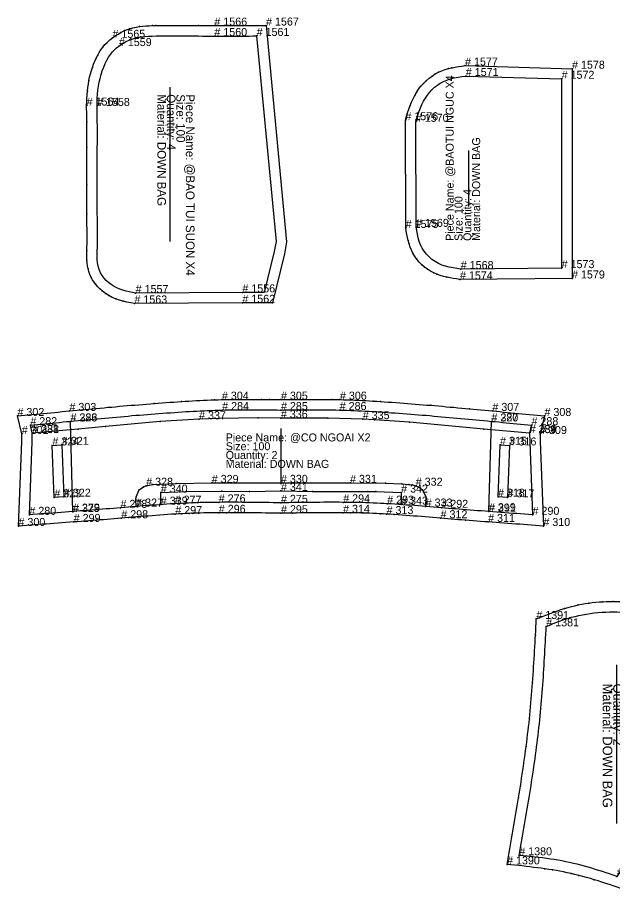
# Model space of a CAD drawing. Header units: metres. Extents: x 0 to 14781, y -73 to 3955.
# Drawn here: x 8709 to 9454, y 1551 to 2639 of the extents above; entities that cross this region are included whole.
import ezdxf

# ---------------------------------------------------------------- set-up
doc = ezdxf.new("R2010")
doc.units = ezdxf.units.M

# ---------------------------------------------------------------- blocks, each defined once
blk = doc.blocks.new('9')
at = {"layer": '1'}
blk.add_lwpolyline([(9037.9, 2020.1), (9033, 2020.2), (9028.2, 2020.3), (9023.3, 2020.4), (9018.5, 2020.4), (9013.6, 2020.5), (9008.8, 2020.6), (9003.9, 2020.6), (8999.1, 2020.7), (8994.2, 2020.7), (8989.4, 2020.7), (8984.5, 2020.8), (8979.7, 2020.8), (8974.8, 2020.8), (8970, 2020.8), (8965.1, 2020.8), (8960.3, 2020.7), (8955.7, 2020.7), (8951.1, 2020.6), (8946.4, 2020.6), (8941.8, 2020.5), (8937.2, 2020.4), (8932.6, 2020.2), (8928, 2020.1), (8923.4, 2019.9), (8918.7, 2019.7), (8914.1, 2019.5), (8910.1, 2019.3), (8906, 2019.1), (8901.2, 2018.8), (8896.4, 2018.5), (8891.6, 2018.1), (8886.8, 2017.8), (8881.9, 2017.5), (8877.1, 2017.1), (8872.3, 2016.7), (8867.5, 2016.3), (8862.7, 2015.9), (8857.9, 2015.5), (8853, 2015.1), (8848.2, 2014.7), (8843.4, 2014.3), (8838.6, 2013.9), (8834.2, 2013.6), (8829.7, 2013.2), (8825.3, 2012.9), (8820.8, 2012.5), (8816.4, 2012.1), (8811.9, 2011.8), (8807.5, 2011.4), (8802.8, 2011.1), (8798.1, 2010.7), (8793.4, 2010.4), (8788.7, 2010), (8783.9, 2009.6), (8779.2, 2009.3), (8774.3, 2008.9), (8769.4, 2008.5), (8764.5, 2008.2), (8759.6, 2007.8), (8754.6, 2007.4), (8749.7, 2007.1), (8744.8, 2006.7), (8739.9, 2006.3), (8735, 2006), (8730, 2005.6), (8725.1, 2005.3), (8720.2, 2004.9), (8715.3, 2004.5), (8710.3, 2004.2), (8714.3, 2109.9), (8714.4, 2119.1), (8709, 2141.6), (8713.6, 2142.1), (8718.2, 2142.5), (8722.9, 2143), (8727.5, 2143.4), (8732.2, 2143.9), (8736.8, 2144.3), (8741.4, 2144.8), (8746.1, 2145.2), (8750.7, 2145.7), (8755.4, 2146.1), (8760, 2146.5), (8764.7, 2147), (8769.3, 2147.4), (8773.9, 2147.9), (8778.7, 2148.3), (8783.5, 2148.8), (8788.3, 2149.2), (8793, 2149.7), (8797.8, 2150.1), (8802.6, 2150.6), (8807.4, 2151), (8812.2, 2151.5), (8817.1, 2151.9), (8821.9, 2152.4), (8826.7, 2152.8), (8831.5, 2153.2), (8836.4, 2153.7), (8841.2, 2154.1), (8846, 2154.5), (8850.9, 2154.9), (8855.7, 2155.3), (8860.5, 2155.7), (8865.3, 2156.1), (8870.2, 2156.5), (8875, 2156.9), (8879.8, 2157.3), (8884.7, 2157.6), (8889.5, 2158), (8894.3, 2158.4), (8899.2, 2158.7), (8904, 2159), (8908.8, 2159.4), (8913.7, 2159.7), (8918.3, 2160), (8922.9, 2160.2), (8927.4, 2160.5), (8932, 2160.8), (8936.6, 2161), (8941.2, 2161.2), (8945.8, 2161.4), (8950.4, 2161.6), (8955, 2161.8), (8959.6, 2161.9), (8964.2, 2162), (8969.2, 2162.1), (8974.1, 2162.2), (8979.1, 2162.3), (8984, 2162.3), (8989, 2162.3), (8993.9, 2162.3), (8998.9, 2162.3), (9003.8, 2162.3), (9008.8, 2162.2), (9013.7, 2162.2), (9018.7, 2162.2), (9023.7, 2162.1), (9028.4, 2162.1), (9033.1, 2162.1), (9037.9, 2162), (9042.6, 2162.1), (9047.3, 2162.1), (9052.1, 2162.1), (9057, 2162.2), (9062, 2162.2), (9066.9, 2162.2), (9071.9, 2162.3), (9076.8, 2162.3), (9081.8, 2162.3), (9086.8, 2162.3), (9091.7, 2162.3), (9096.7, 2162.3), (9101.6, 2162.2), (9106.6, 2162.1), (9111.5, 2162), (9116.1, 2161.9), (9120.7, 2161.8), (9125.3, 2161.6), (9129.9, 2161.4), (9134.5, 2161.2), (9139.1, 2161), (9143.7, 2160.8), (9148.3, 2160.5), (9152.9, 2160.2), (9157.5, 2160), (9162.1, 2159.7), (9166.9, 2159.4), (9171.7, 2159), (9176.6, 2158.7), (9181.4, 2158.4), (9186.2, 2158), (9191.1, 2157.6), (9195.9, 2157.3), (9200.7, 2156.9), (9205.6, 2156.5), (9210.4, 2156.1), (9215.2, 2155.7), (9220, 2155.3), (9224.9, 2154.9), (9229.7, 2154.5), (9234.5, 2154.1), (9239.4, 2153.7), (9244.2, 2153.2), (9249, 2152.8), (9253.8, 2152.4), (9258.7, 2151.9), (9263.5, 2151.5), (9268.3, 2151), (9273.1, 2150.6), (9277.9, 2150.1), (9282.7, 2149.7), (9287.5, 2149.2), (9292.2, 2148.8), (9297, 2148.3), (9301.8, 2147.9), (9306.4, 2147.4), (9311.1, 2147), (9315.7, 2146.5), (9320.4, 2146.1), (9325, 2145.7), (9329.6, 2145.2), (9334.3, 2144.8), (9338.9, 2144.3), (9343.6, 2143.9), (9348.2, 2143.4), (9352.9, 2143), (9357.5, 2142.5), (9362.1, 2142.1), (9366.8, 2141.6), (9361.3, 2119.1), (9361.4, 2109.9), (9365.4, 2004.2), (9360.5, 2004.5), (9355.5, 2004.9), (9350.6, 2005.3), (9345.7, 2005.6), (9340.8, 2006), (9335.9, 2006.3), (9330.9, 2006.7), (9326, 2007.1), (9321.1, 2007.4), (9316.2, 2007.8), (9311.2, 2008.2), (9306.3, 2008.5), (9301.4, 2008.9), (9296.5, 2009.3), (9291.8, 2009.6), (9287.1, 2010), (9282.4, 2010.4), (9277.7, 2010.7), (9273, 2011.1), (9268.3, 2011.4), (9263.8, 2011.8), (9259.4, 2012.1), (9254.9, 2012.5), (9250.5, 2012.9), (9246, 2013.2), (9241.6, 2013.6), (9237.1, 2013.9), (9232.3, 2014.3), (9227.5, 2014.7), (9222.7, 2015.1), (9217.9, 2015.5), (9213.1, 2015.9), (9208.2, 2016.3), (9203.4, 2016.7), (9198.6, 2017.1), (9193.8, 2017.5), (9189, 2017.8), (9184.2, 2018.1), (9179.3, 2018.5), (9174.5, 2018.8), (9169.7, 2019.1), (9165.6, 2019.3), (9161.6, 2019.5), (9157, 2019.7), (9152.4, 2019.9), (9147.8, 2020.1), (9143.1, 2020.2), (9138.5, 2020.4), (9133.9, 2020.5), (9129.3, 2020.6), (9124.7, 2020.6), (9120.1, 2020.7), (9115.4, 2020.7), (9110.6, 2020.8), (9105.7, 2020.8), (9100.9, 2020.8), (9096, 2020.8), (9091.2, 2020.8), (9086.4, 2020.7), (9081.5, 2020.7), (9076.7, 2020.7), (9071.8, 2020.6), (9067, 2020.6), (9062.1, 2020.5), (9057.3, 2020.4), (9052.4, 2020.4), (9047.6, 2020.3), (9042.7, 2020.2)], close=True, dxfattribs=at)
at = {"layer": '14'}
blk.add_lwpolyline([(9037.9, 2033.1), (9033, 2033.2), (9028.2, 2033.3), (9023.3, 2033.4), (9018.4, 2033.4), (9013.6, 2033.5), (9008.7, 2033.6), (9003.9, 2033.6), (8999, 2033.7), (8994.2, 2033.7), (8989.3, 2033.7), (8984.4, 2033.8), (8979.6, 2033.8), (8974.7, 2033.8), (8969.9, 2033.8), (8965, 2033.8), (8960.2, 2033.7), (8955.5, 2033.7), (8950.8, 2033.6), (8946.2, 2033.6), (8941.5, 2033.5), (8936.9, 2033.4), (8932.2, 2033.2), (8927.6, 2033.1), (8922.9, 2032.9), (8918.3, 2032.7), (8913.6, 2032.5), (8909.4, 2032.3), (8905.2, 2032.1), (8900.4, 2031.8), (8895.5, 2031.4), (8890.7, 2031.1), (8885.9, 2030.8), (8881, 2030.4), (8876.2, 2030.1), (8871.4, 2029.7), (8866.5, 2029.3), (8861.7, 2028.9), (8856.9, 2028.5), (8852.1, 2028.1), (8847.2, 2027.7), (8842.4, 2027.3), (8837.6, 2026.9), (8833.1, 2026.5), (8828.7, 2026.2), (8824.2, 2025.8), (8819.8, 2025.5), (8815.3, 2025.1), (8810.9, 2024.8), (8806.4, 2024.4), (8801.7, 2024), (8797, 2023.7), (8792.4, 2023.3), (8787.7, 2023), (8783, 2022.6), (8778.3, 2022.2), (8773.3, 2021.9), (8768.4, 2021.5), (8763.4, 2021.1), (8758.5, 2020.8), (8753.5, 2020.4), (8748.6, 2020), (8743.7, 2019.7), (8738.7, 2019.3), (8733.8, 2018.9), (8728.8, 2018.6), (8723.9, 2018.2), (8727.3, 2109.5), (8727.4, 2120.5), (8725.1, 2130.1), (8729.7, 2130.6), (8734.2, 2131), (8738.8, 2131.4), (8743.3, 2131.9), (8747.9, 2132.3), (8752.4, 2132.8), (8757, 2133.2), (8761.5, 2133.6), (8766.1, 2134.1), (8770.6, 2134.5), (8775.2, 2134.9), (8779.9, 2135.4), (8784.7, 2135.8), (8789.5, 2136.3), (8794.2, 2136.7), (8799, 2137.2), (8803.7, 2137.6), (8808.5, 2138.1), (8813.4, 2138.5), (8818.2, 2139), (8823, 2139.4), (8827.8, 2139.8), (8832.6, 2140.3), (8837.4, 2140.7), (8842.2, 2141.1), (8847, 2141.5), (8851.9, 2142), (8856.7, 2142.4), (8861.5, 2142.8), (8866.3, 2143.2), (8871.1, 2143.6), (8875.9, 2143.9), (8880.8, 2144.3), (8885.6, 2144.7), (8890.4, 2145), (8895.2, 2145.4), (8900, 2145.7), (8904.9, 2146.1), (8909.7, 2146.4), (8914.5, 2146.7), (8919, 2147), (8923.6, 2147.3), (8928.1, 2147.5), (8932.7, 2147.8), (8937.2, 2148), (8941.8, 2148.2), (8946.3, 2148.4), (8950.9, 2148.6), (8955.4, 2148.8), (8960, 2148.9), (8964.5, 2149), (8969.4, 2149.1), (8974.4, 2149.2), (8979.3, 2149.3), (8984.2, 2149.3), (8989.1, 2149.3), (8994.1, 2149.3), (8999, 2149.3), (9003.9, 2149.3), (9008.8, 2149.2), (9013.8, 2149.2), (9018.7, 2149.2), (9023.6, 2149.1), (9028.4, 2149.1), (9033.1, 2149.1), (9037.9, 2149), (9042.6, 2149.1), (9047.4, 2149.1), (9052.1, 2149.1), (9057, 2149.2), (9062, 2149.2), (9066.9, 2149.2), (9071.8, 2149.3), (9076.7, 2149.3), (9081.7, 2149.3), (9086.6, 2149.3), (9091.5, 2149.3), (9096.4, 2149.3), (9101.4, 2149.2), (9106.3, 2149.1), (9111.2, 2149), (9115.8, 2148.9), (9120.3, 2148.8), (9124.9, 2148.6), (9129.4, 2148.4), (9134, 2148.2), (9138.5, 2148), (9143, 2147.8), (9147.6, 2147.5), (9152.1, 2147.3), (9156.7, 2147), (9161.2, 2146.7), (9166, 2146.4), (9170.9, 2146.1), (9175.7, 2145.7), (9180.5, 2145.4), (9185.3, 2145), (9190.2, 2144.7), (9195, 2144.3), (9199.8, 2143.9), (9204.6, 2143.6), (9209.4, 2143.2), (9214.2, 2142.8), (9219.1, 2142.4), (9223.9, 2142), (9228.7, 2141.5), (9233.5, 2141.1), (9238.3, 2140.7), (9243.1, 2140.3), (9247.9, 2139.8), (9252.7, 2139.4), (9257.6, 2139), (9262.4, 2138.5), (9267.2, 2138.1), (9272, 2137.6), (9276.8, 2137.2), (9281.5, 2136.7), (9286.3, 2136.3), (9291, 2135.8), (9295.8, 2135.4), (9300.6, 2134.9), (9305.1, 2134.5), (9309.7, 2134.1), (9314.2, 2133.6), (9318.8, 2133.2), (9323.3, 2132.8), (9327.9, 2132.3), (9332.4, 2131.9), (9337, 2131.4), (9341.5, 2131), (9346.1, 2130.6), (9350.6, 2130.1), (9348.3, 2120.5), (9348.4, 2109.5), (9351.9, 2018.2), (9346.9, 2018.6), (9342, 2018.9), (9337, 2019.3), (9332.1, 2019.7), (9327.1, 2020), (9322.2, 2020.4), (9317.2, 2020.8), (9312.3, 2021.1), (9307.4, 2021.5), (9302.4, 2021.9), (9297.5, 2022.2), (9292.8, 2022.6), (9288.1, 2023), (9283.4, 2023.3), (9278.7, 2023.7), (9274, 2024), (9269.3, 2024.4), (9264.8, 2024.8), (9260.4, 2025.1), (9255.9, 2025.5), (9251.5, 2025.8), (9247, 2026.2), (9242.6, 2026.5), (9238.1, 2026.9), (9233.3, 2027.3), (9228.5, 2027.7), (9223.7, 2028.1), (9218.8, 2028.5), (9214, 2028.9), (9209.2, 2029.3), (9204.4, 2029.7), (9199.5, 2030.1), (9194.7, 2030.4), (9189.9, 2030.8), (9185, 2031.1), (9180.2, 2031.4), (9175.4, 2031.8), (9170.5, 2032.1), (9166.3, 2032.3), (9162.1, 2032.5), (9157.5, 2032.7), (9152.8, 2032.9), (9148.2, 2033.1), (9143.5, 2033.2), (9138.9, 2033.4), (9134.2, 2033.5), (9129.5, 2033.6), (9124.9, 2033.6), (9120.2, 2033.7), (9115.6, 2033.7), (9110.7, 2033.8), (9105.9, 2033.8), (9101, 2033.8), (9096.1, 2033.8), (9091.3, 2033.8), (9086.4, 2033.7), (9081.6, 2033.7), (9076.7, 2033.7), (9071.9, 2033.6), (9067, 2033.6), (9062.1, 2033.5), (9057.3, 2033.4), (9052.4, 2033.4), (9047.6, 2033.3), (9042.7, 2033.2)], close=True, dxfattribs=at)
at = {"layer": '2'}
for p in [(8964.2, 2162), (9037.9, 2162), (9111.5, 2162), (8773.9, 2147.9), (8964.5, 2149), (9037.9, 2149), (9111.2, 2149), (9301.8, 2147.9), (8709, 2141.6), (8775.2, 2134.9), (8775.2, 2134.7), (8935.7, 2137.6), (9037.8, 2139), (9140, 2137.6), (9300.6, 2134.9), (9300.6, 2134.7), (9366.8, 2141.6), (8725.1, 2130.1), (9350.6, 2130.1), (8714.4, 2119.1), (8727.4, 2120.5), (8727.4, 2120.2), (9348.3, 2120.5), (9348.3, 2120.2), (9361.3, 2119.1), (8752.5, 2104.8), (8764.5, 2105.6), (9311.3, 2105.6), (9323.2, 2104.8), (8951.5, 2058), (9037.9, 2058.1), (9124.1, 2058.1), (8869.7, 2054.5), (8887.9, 2045.9), (9037.9, 2048.1), (9187.9, 2045.9), (9206.1, 2054.5), (8755, 2040), (8767, 2040.8), (9308.8, 2040.8), (9320.7, 2040), (8837.6, 2026.9), (8857.2, 2028.5), (8887.9, 2030.9), (8905.2, 2032.1), (8960.2, 2033.7), (9037.9, 2033.1), (9115.6, 2033.7), (9170.5, 2032.1), (9187.9, 2030.9), (9218.5, 2028.5), (9238.1, 2026.9), (8723.9, 2018.2), (8778.3, 2022.2), (8778.3, 2021.7), (8838.6, 2013.9), (8906, 2019.1), (8960.3, 2020.7), (9037.9, 2020.1), (9115.4, 2020.7), (9169.7, 2019.1), (9237.1, 2013.9), (9297.5, 2022.7), (9297.5, 2022.2), (9351.9, 2018.2), (8710.3, 2004.2), (8779.2, 2009.3), (9296.5, 2009.3), (9365.4, 2004.2)]:
    blk.add_point(p, dxfattribs=at)
at = {"layer": '3'}
for p in [(8879.8, 2157.3), (8913.7, 2159.7), (8955, 2161.8), (8964.2, 2162), (9013.7, 2162.2), (9023.7, 2162.1), (9052.1, 2162.1), (9101.6, 2162.2), (9111.5, 2162), (9152.9, 2160.2), (9162.1, 2159.7), (9224.9, 2154.9), (8773.9, 2147.9), (8802.6, 2150.6), (9273.1, 2150.6), (9301.8, 2147.9), (8887, 2134.5), (8935.7, 2137.6), (8960.2, 2138.5), (9009.3, 2139.2), (9096.3, 2138.8), (9140, 2137.6), (9154.7, 2136.9), (9198.5, 2133.8), (8784.8, 2125.2), (8818.8, 2128.4), (9291, 2125.2), (8878.1, 2056.1), (8886.7, 2056.5), (8907, 2057.2), (8951.5, 2058), (9124.1, 2058.1), (9168.4, 2057.6), (9188.9, 2056.8), (9197.6, 2056.2), (8861, 2049.2), (8866.5, 2053.2), (8869.7, 2054.5), (8919.6, 2047.3), (8964, 2047.6), (8998.5, 2047.5), (9077.3, 2047.5), (9146.3, 2047.5), (9156.1, 2047.3), (9201.8, 2055.6), (9206.1, 2054.5), (9212.2, 2051.4), (9214.7, 2049.2), (8856.6, 2036.7), (8857, 2040.8), (9218.7, 2040.8), (8838.6, 2013.9), (8848.2, 2014.7), (8906, 2019.1), (8914.1, 2019.5), (8923.4, 2019.9), (8960.3, 2020.7), (8970, 2020.8), (9052.4, 2020.4), (9115.4, 2020.7), (9124.7, 2020.6), (9161.6, 2019.5), (9169.7, 2019.1), (9179.3, 2018.5), (9237.1, 2013.9), (8779.2, 2009.3), (8807.5, 2011.4), (9268.3, 2011.4), (9296.5, 2009.3)]:
    blk.add_point(p, dxfattribs=at)
at = {"layer": '4'}
for p in [(8837.6, 2026.9, 7), (8905.2, 2032.1, 7), (8960.2, 2033.7, 7), (9037.9, 2033.1, 7), (9115.6, 2033.7, 7), (9170.5, 2032.1, 7), (9238.1, 2026.9, 7), (8838.6, 2013.9, 7), (8906, 2019.1, 7), (8960.3, 2020.7, 7), (9037.9, 2020.1, 7), (9115.4, 2020.7, 7), (9169.7, 2019.1, 7), (9237.1, 2013.9, 7)]:
    blk.add_point(p, dxfattribs=at)
at = {"layer": '7'}
blk.add_line((9037.9, 2125.9), (9037.9, 2056.3), dxfattribs=at)
at = {"layer": '8'}
for p, q in [((8778.3, 2021.7), (8775.2, 2134.7)), ((9297.5, 2022.7), (9300.6, 2134.7))]:
    blk.add_line(p, q, dxfattribs=at)
for points in [[(9348.3, 2120.2), (9291, 2125.2), (9198.5, 2133.8), (9154.7, 2136.9), (9140, 2137.6), (9096.3, 2138.8), (9037.8, 2139), (9009.3, 2139.2), (8960.2, 2138.5), (8935.7, 2137.6), (8887, 2134.5), (8818.8, 2128.4), (8784.8, 2125.2), (8727.4, 2120.2)], [(8857.2, 2028.5), (8856.6, 2036.7), (8857, 2040.8), (8861, 2049.2), (8866.5, 2053.2), (8869.7, 2054.5), (8878.1, 2056.1), (8886.7, 2056.5), (8907, 2057.2), (8951.5, 2058), (9037.9, 2058.1), (9124.1, 2058.1), (9168.4, 2057.6), (9188.9, 2056.8), (9197.6, 2056.2), (9201.8, 2055.6), (9206.1, 2054.5), (9212.2, 2051.4), (9214.7, 2049.2), (9218.7, 2040.8), (9218.5, 2028.5)], [(8887.9, 2030.9), (8887.9, 2045.9), (8919.6, 2047.3), (8964, 2047.6), (8998.5, 2047.5), (9037.9, 2048.1), (9077.3, 2047.5), (9146.3, 2047.5), (9156.1, 2047.3), (9187.9, 2045.9), (9187.9, 2030.9)]]:
    blk.add_lwpolyline(points, dxfattribs=at)
for points in [[(8764.5, 2105.6), (8767, 2040.8), (8755, 2040), (8752.5, 2104.8)], [(9311.3, 2105.6), (9323.2, 2104.8), (9320.7, 2040), (9308.8, 2040.8)]]:
    blk.add_lwpolyline(points, close=True, dxfattribs=at)
at = {"layer": '1'}
for s, p in [('Piece Name: @CO NGOAI X2', (8968.9, 2109.8)), ('Size: 100', (8968.9, 2098.8)), ('Quantity: 2', (8968.9, 2087.8)), ('Material: DOWN BAG', (8968.9, 2076.8))]:
    blk.add_text(s, height=10, dxfattribs=at).set_placement(p)
at = {"layer": '2'}
for s, p in [('# 304', (8964.2, 2162)), ('# 305', (9037.9, 2162)), ('# 306', (9111.5, 2162)), ('# 303', (8773.9, 2147.9)), ('# 284', (8964.5, 2149)), ('# 285', (9037.9, 2149)), ('# 286', (9111.2, 2149)), ('# 307', (9301.8, 2147.9)), ('# 302', (8709, 2141.6)), ('# 283', (8775.2, 2134.9)), ('# 326', (8775.2, 2134.7)), ('# 337', (8935.7, 2137.6)), ('# 336', (9037.8, 2139)), ('# 335', (9140, 2137.6)), ('# 287', (9300.6, 2134.9)), ('# 320', (9300.6, 2134.7)), ('# 308', (9366.8, 2141.6)), ('# 282', (8725.1, 2130.1)), ('# 288', (9350.6, 2130.1)), ('# 301', (8714.4, 2119.1)), ('# 281', (8727.4, 2120.5)), ('# 338', (8727.4, 2120.2)), ('# 289', (9348.3, 2120.5)), ('# 334', (9348.3, 2120.2)), ('# 309', (9361.3, 2119.1)), ('# 324', (8752.5, 2104.8)), ('# 321', (8764.5, 2105.6)), ('# 315', (9311.3, 2105.6)), ('# 316', (9323.2, 2104.8)), ('# 329', (8951.5, 2058)), ('# 330', (9037.9, 2058.1)), ('# 331', (9124.1, 2058.1)), ('# 328', (8869.7, 2054.5)), ('# 340', (8887.9, 2045.9)), ('# 341', (9037.9, 2048.1)), ('# 342', (9187.9, 2045.9)), ('# 332', (9206.1, 2054.5)), ('# 323', (8755, 2040)), ('# 322', (8767, 2040.8)), ('# 318', (9308.8, 2040.8)), ('# 317', (9320.7, 2040)), ('# 278', (8837.6, 2026.9)), ('# 327', (8857.2, 2028.5)), ('# 339', (8887.9, 2030.9)), ('# 277', (8905.2, 2032.1)), ('# 276', (8960.2, 2033.7)), ('# 275', (9037.9, 2033.1)), ('# 294', (9115.6, 2033.7)), ('# 293', (9170.5, 2032.1)), ('# 343', (9187.9, 2030.9)), ('# 333', (9218.5, 2028.5)), ('# 292', (9238.1, 2026.9)), ('# 280', (8723.9, 2018.2)), ('# 279', (8778.3, 2022.2)), ('# 325', (8778.3, 2021.7)), ('# 298', (8838.6, 2013.9)), ('# 297', (8906, 2019.1)), ('# 296', (8960.3, 2020.7)), ('# 295', (9037.9, 2020.1)), ('# 314', (9115.4, 2020.7)), ('# 313', (9169.7, 2019.1)), ('# 312', (9237.1, 2013.9)), ('# 319', (9297.5, 2022.7)), ('# 291', (9297.5, 2022.2)), ('# 290', (9351.9, 2018.2)), ('# 300', (8710.3, 2004.2)), ('# 299', (8779.2, 2009.3)), ('# 311', (9296.5, 2009.3)), ('# 310', (9365.4, 2004.2))]:
    blk.add_text(s, height=10, dxfattribs=at).set_placement(p)
blk = doc.blocks.new('59')
at = {"layer": '1'}
blk.add_lwpolyline([(9320.1, 1581.7), (9321, 1586.6), (9321.9, 1591.5), (9322.7, 1596.4), (9323.6, 1601.2), (9324.5, 1606.1), (9325.3, 1611), (9326.2, 1615.9), (9327, 1620.8), (9327.9, 1625.6), (9328.7, 1630.5), (9329.5, 1635.4), (9330.4, 1640.3), (9331.2, 1645.2), (9332, 1650.1), (9332.8, 1655), (9333.6, 1659.8), (9334.4, 1664.7), (9335.2, 1669.6), (9336, 1674.5), (9336.8, 1679.4), (9337.6, 1684.4), (9338.3, 1689.3), (9339.1, 1694.2), (9339.8, 1699.2), (9340.5, 1704.1), (9341.2, 1709.1), (9341.9, 1714), (9342.6, 1718.9), (9343.3, 1723.9), (9343.9, 1728.8), (9344.6, 1733.8), (9345.2, 1738.8), (9345.8, 1743.7), (9346.4, 1748.7), (9346.9, 1753.6), (9347.5, 1758.6), (9348, 1763.6), (9348.5, 1768.5), (9349, 1773.5), (9349.4, 1778.5), (9349.9, 1783.4), (9350.3, 1788.4), (9350.7, 1793.4), (9351.1, 1798.4), (9351.5, 1803.3), (9351.9, 1808.3), (9352.2, 1813.3), (9352.6, 1818.3), (9352.9, 1823.3), (9353.2, 1828.2), (9353.6, 1833.2), (9353.9, 1838.2), (9354.2, 1843.2), (9354.4, 1848.2), (9354.7, 1853.2), (9355, 1858.2), (9355.3, 1863.2), (9355.5, 1868.1), (9355.8, 1873.1), (9356.1, 1878.1), (9356.3, 1883.1), (9356.6, 1888.1), (9360.9, 1889.9), (9365.3, 1891.7), (9369.7, 1893.4), (9374.1, 1895.1), (9378.5, 1896.8), (9383, 1898.4), (9387.4, 1899.9), (9391.9, 1901.3), (9396.2, 1902.6), (9400.4, 1903.7), (9404.7, 1904.7), (9409, 1905.7), (9413.4, 1906.6), (9417.7, 1907.3), (9422.1, 1908), (9426.4, 1908.5), (9430.8, 1909), (9435.2, 1909.4), (9439.6, 1909.7), (9444, 1909.9), (9448.3, 1910), (9452.7, 1910), (9457.2, 1910), (9461.7, 1909.8), (9466.1, 1909.6), (9470.6, 1909.2), (9475.1, 1908.8), (9479.6, 1908.2), (9484.1, 1907.5), (9488.6, 1906.6), (9493.3, 1905.6), (9498, 1904.4), (9502.6, 1903), (9507.2, 1901.5), (9511.7, 1899.8), (9516.2, 1898), (9519.7, 1896.4), (9523.2, 1894.7), (9526.5, 1892.9), (9529.9, 1891), (9533.2, 1889), (9536.4, 1886.9), (9539.5, 1884.6), (9542.6, 1882.3), (9546, 1879.4), (9549.2, 1876.5), (9552.3, 1873.4), (9555.3, 1870.2), (9558.2, 1866.9), (9561, 1863.5), (9563.6, 1860), (9566.1, 1856.5), (9568.5, 1852.8), (9570.8, 1849.1), (9573, 1845.3), (9575, 1841.5), (9575.1, 1841.3), (9577, 1837.5), (9578.8, 1833.6), (9580.5, 1829.6), (9582.1, 1825.6), (9583.6, 1821.5), (9584.9, 1817.4), (9586.2, 1813.3), (9587.3, 1809.1), (9588.3, 1804.8), (9589.1, 1800.5), (9589.8, 1796.1), (9590.4, 1791.7), (9590.8, 1787.3), (9591, 1782.9), (9591.1, 1778.4), (9591, 1773.9), (9590.7, 1769.5), (9590.3, 1765), (9589.7, 1760.6), (9589, 1756.2), (9588.2, 1751.8), (9587.3, 1747.5), (9586.2, 1743.2), (9585, 1738.9), (9583.7, 1734.7), (9582.3, 1730.5), (9580.8, 1726.5), (9579.2, 1722.4), (9577.6, 1718.4), (9575.8, 1714.4), (9574, 1710.5), (9572.1, 1706.6), (9570.1, 1702.8), (9568.1, 1699), (9566, 1695.3), (9563.9, 1691.6), (9561.7, 1687.9), (9559.3, 1684.1), (9556.9, 1680.2), (9554.4, 1676.4), (9551.9, 1672.6), (9549.3, 1668.9), (9546.7, 1665.1), (9544.1, 1661.4), (9541.4, 1657.8), (9541.3, 1657.6), (9538.6, 1653.9), (9535.9, 1650.2), (9533.2, 1646.6), (9530.4, 1642.9), (9527.7, 1639.3), (9525, 1635.6), (9522.2, 1632), (9519.4, 1628.4), (9516.7, 1624.8), (9513.9, 1621.1), (9511.1, 1617.5), (9508.3, 1613.8), (9505.5, 1610.2), (9502.8, 1606.5), (9500, 1602.8), (9497.2, 1599.2), (9494.5, 1595.5), (9491.7, 1591.8), (9488.9, 1588.1), (9486.2, 1584.4), (9483.5, 1580.8), (9480.8, 1577.2), (9478.1, 1573.5), (9475.5, 1569.9), (9472.8, 1566.2), (9470.1, 1562.6), (9467.5, 1558.9), (9464.8, 1555.3), (9462.1, 1551.6), (9457.4, 1553.2), (9452.7, 1554.8), (9447.9, 1556.4), (9443.2, 1558), (9438.4, 1559.6), (9433.6, 1561.1), (9428.9, 1562.6), (9424.1, 1564), (9419.3, 1565.4), (9414.5, 1566.7), (9409.6, 1568), (9404.8, 1569.2), (9399.9, 1570.3), (9395.3, 1571.3), (9390.7, 1572.3), (9386.1, 1573.2), (9381.4, 1574), (9376.8, 1574.7), (9372.1, 1575.5), (9367.4, 1576.1), (9362.7, 1576.8), (9358, 1577.4), (9353.3, 1578), (9348.5, 1578.6), (9343.8, 1579.2), (9339.1, 1579.7), (9334.3, 1580.2), (9329.6, 1580.7), (9324.9, 1581.2)], close=True, dxfattribs=at)
at = {"layer": '14'}
blk.add_lwpolyline([(9335.3, 1593), (9336.1, 1597.9), (9337, 1602.7), (9337.8, 1607.5), (9338.7, 1612.3), (9339.5, 1617.1), (9340.3, 1622), (9341.2, 1626.8), (9342, 1631.6), (9342.9, 1636.4), (9343.7, 1641.3), (9344.5, 1646.1), (9345.3, 1650.9), (9346.1, 1655.7), (9346.9, 1660.6), (9347.7, 1665.4), (9348.5, 1670.2), (9349.3, 1675.1), (9350, 1679.9), (9350.8, 1684.7), (9351.5, 1689.6), (9352.3, 1694.4), (9353, 1699.2), (9353.7, 1704.1), (9354.4, 1708.9), (9355, 1713.7), (9355.7, 1718.6), (9356.4, 1723.4), (9357, 1728.3), (9357.6, 1733.1), (9358.2, 1738), (9358.8, 1742.8), (9359.4, 1747.7), (9359.9, 1752.5), (9360.4, 1757.4), (9360.9, 1762.2), (9361.4, 1767.1), (9361.9, 1771.9), (9362.3, 1776.8), (9362.8, 1781.6), (9363.2, 1786.5), (9363.6, 1791.3), (9364, 1796.2), (9364.3, 1801), (9364.7, 1805.9), (9365, 1810.8), (9365.4, 1815.6), (9365.7, 1820.5), (9366, 1825.3), (9366.3, 1830.2), (9366.6, 1835.1), (9366.9, 1839.9), (9367.1, 1844.8), (9367.4, 1849.7), (9367.7, 1854.5), (9367.9, 1859.4), (9368.2, 1864.3), (9368.5, 1869.1), (9368.7, 1874), (9369, 1878.9), (9373.4, 1880.6), (9377.8, 1882.4), (9382.2, 1884.1), (9386.6, 1885.8), (9391.1, 1887.4), (9395.6, 1888.8), (9400.3, 1890.2), (9404.9, 1891.4), (9409.6, 1892.5), (9414.4, 1893.5), (9419.1, 1894.3), (9423.9, 1895.1), (9428.7, 1895.7), (9433.5, 1896.2), (9438.4, 1896.5), (9443.2, 1896.8), (9448.1, 1896.9), (9452.9, 1897), (9457.6, 1896.9), (9462.3, 1896.7), (9467, 1896.5), (9471.7, 1896), (9476.4, 1895.5), (9481, 1894.8), (9485.7, 1893.9), (9490.4, 1892.9), (9495.2, 1891.6), (9499.8, 1890.2), (9504.5, 1888.6), (9509, 1886.9), (9513.5, 1884.9), (9517.9, 1882.8), (9522.2, 1880.4), (9526.3, 1877.9), (9530.3, 1875.2), (9534.2, 1872.3), (9537.8, 1869.2), (9541.3, 1866), (9544.6, 1862.6), (9547.7, 1859.1), (9550.7, 1855.4), (9553.6, 1851.6), (9556.3, 1847.7), (9558.8, 1843.7), (9561.2, 1839.6), (9563.5, 1835.4), (9565.7, 1830.9), (9567.7, 1826.4), (9569.6, 1821.8), (9571.3, 1817.2), (9572.7, 1812.9), (9573.9, 1808.7), (9575, 1804.3), (9576, 1799.9), (9576.7, 1795.5), (9577.3, 1791.1), (9577.8, 1786.6), (9578, 1781.8), (9578, 1776.9), (9577.8, 1772.1), (9577.4, 1767.2), (9576.8, 1762.4), (9576, 1757.5), (9575.1, 1752.7), (9573.9, 1748), (9572.7, 1743.3), (9571.2, 1738.6), (9569.7, 1734), (9568, 1729.4), (9566.2, 1724.9), (9564.2, 1720.4), (9562.2, 1716), (9560, 1711.6), (9557.8, 1707.3), (9555.5, 1703.1), (9553.1, 1698.9), (9550.6, 1694.7), (9548.3, 1690.9), (9545.9, 1687.2), (9543.5, 1683.5), (9541, 1679.8), (9538.5, 1676.1), (9536, 1672.5), (9533.4, 1668.9), (9530.8, 1665.3), (9528.1, 1661.6), (9525.5, 1658), (9522.7, 1654.3), (9520, 1650.7), (9517.3, 1647), (9514.5, 1643.4), (9511.8, 1639.8), (9509, 1636.2), (9506.3, 1632.6), (9503.5, 1629), (9500.7, 1625.3), (9497.9, 1621.6), (9495.1, 1618), (9492.3, 1614.3), (9489.6, 1610.6), (9486.8, 1606.9), (9484, 1603.3), (9481.3, 1599.6), (9478.5, 1595.9), (9475.8, 1592.2), (9473.1, 1588.6), (9470.4, 1584.9), (9467.7, 1581.3), (9465.1, 1577.7), (9462.4, 1574), (9459.8, 1570.4), (9457.1, 1566.7), (9452.6, 1568.2), (9448.1, 1569.7), (9443.7, 1571.2), (9439.2, 1572.7), (9434.7, 1574.1), (9430.2, 1575.5), (9425.7, 1576.9), (9421.2, 1578.3), (9416.6, 1579.5), (9412.1, 1580.8), (9407.5, 1581.9), (9403, 1583), (9398.2, 1584.1), (9393.4, 1585), (9388.6, 1586), (9383.8, 1586.8), (9379, 1587.6), (9374.2, 1588.3), (9369.3, 1589), (9364.5, 1589.7), (9359.6, 1590.3), (9354.8, 1590.9), (9349.9, 1591.4), (9345, 1592), (9340.1, 1592.5)], close=True, dxfattribs=at)
at = {"layer": '2'}
for p in [(9488.6, 1906.6), (9485.7, 1893.9), (9356.6, 1888.1), (9369, 1878.9), (9575, 1841.5), (9563.5, 1835.4), (9577.8, 1786.6), (9590.8, 1787.3), (9571.2, 1738.6), (9583.7, 1734.7), (9550.6, 1694.7), (9561.7, 1687.9), (9530.8, 1665.3), (9541.4, 1657.8), (9335.3, 1593), (9475.8, 1592.2), (9320.1, 1581.7), (9486.2, 1584.4), (9457.1, 1566.7), (9462.1, 1551.6)]:
    blk.add_point(p, dxfattribs=at)
at = {"layer": '3'}
for p in [(9409, 1905.7), (9422.1, 1908), (9439.6, 1909.7), (9452.7, 1910), (9470.6, 1909.2), (9488.6, 1906.6), (9378.5, 1896.8), (9391.9, 1901.3), (9502.6, 1903), (9511.7, 1899.8), (9516.2, 1898), (9529.9, 1891), (9542.6, 1882.3), (9552.3, 1873.4), (9355.5, 1868.1), (9558.2, 1866.9), (9561, 1863.5), (9570.8, 1849.1), (9575, 1841.5), (9575.1, 1841.3), (9582.1, 1825.6), (9583.6, 1821.5), (9351.9, 1808.3), (9588.3, 1804.8), (9590.4, 1791.7), (9590.8, 1787.3), (9591, 1773.9), (9348, 1763.6), (9589.7, 1760.6), (9586.2, 1743.2), (9583.7, 1734.7), (9343.9, 1728.8), (9574, 1710.5), (9577.6, 1718.4), (9561.7, 1687.9), (9563.9, 1691.6), (9336.8, 1679.4), (9334.4, 1664.7), (9546.7, 1665.1), (9541.3, 1657.6), (9541.4, 1657.8), (9513.9, 1621.1), (9486.2, 1584.4), (9367.4, 1576.1), (9376.8, 1574.7), (9399.9, 1570.3), (9409.6, 1568), (9428.9, 1562.6)]:
    blk.add_point(p, dxfattribs=at)
at = {"layer": '4'}
for p in [(9575.1, 1841.3, 7), (9563.5, 1835.4, 7), (9530.8, 1665.3, 7), (9541.3, 1657.6, 7)]:
    blk.add_point(p, dxfattribs=at)
at = {"layer": '7'}
blk.add_line((9456.7, 1830.9), (9456.7, 1632.9), dxfattribs=at)
at = {"layer": '1'}
for s, p in [('Material: DOWN BAG', (9439.5, 1807.5)), ('Quantity: 2', (9452.7, 1807.5)), ('Size: 100', (9465.9, 1807.5)), ('Piece Name: @MA NON X2', (9479.1, 1807.5))]:
    blk.add_text(s, height=12, rotation=270, dxfattribs=at).set_placement(p)
at = {"layer": '2'}
for s, p in [('# 1392', (9488.6, 1906.6)), ('# 1382', (9485.7, 1893.9)), ('# 1391', (9356.6, 1888.1)), ('# 1381', (9369, 1878.9)), ('# 1393', (9575, 1841.5)), ('# 1383', (9563.5, 1835.4)), ('# 1384', (9577.8, 1786.6)), ('# 1394', (9590.8, 1787.3)), ('# 1385', (9571.2, 1738.6)), ('# 1395', (9583.7, 1734.7)), ('# 1386', (9550.6, 1694.7)), ('# 1396', (9561.7, 1687.9)), ('# 1387', (9530.8, 1665.3)), ('# 1397', (9541.4, 1657.8)), ('# 1380', (9335.3, 1593)), ('# 1388', (9475.8, 1592.2)), ('# 1390', (9320.1, 1581.7)), ('# 1398', (9486.2, 1584.4)), ('# 1389', (9457.1, 1566.7)), ('# 1399', (9462.1, 1551.6))]:
    blk.add_text(s, height=10, dxfattribs=at).set_placement(p)
blk = doc.blocks.new('65')
at = {"layer": '1'}
blk.add_lwpolyline([(8989.7, 2282.9), (8855, 2282.1), (8850.3, 2283), (8845.6, 2283.9), (8841, 2284.9), (8836.4, 2286.2), (8831.9, 2287.7), (8827.3, 2289.7), (8822.9, 2292), (8818.7, 2294.7), (8814.7, 2297.7), (8812, 2300.2), (8809.3, 2302.8), (8806.9, 2305.6), (8804.7, 2308.5), (8802.7, 2311.5), (8801, 2314.7), (8799.4, 2318.2), (8798.2, 2321.8), (8797.2, 2325.5), (8796.4, 2329), (8795.9, 2332.6), (8795.6, 2336.2), (8795.5, 2340), (8795.6, 2343.8), (8795.6, 2347.7), (8795.7, 2352.3), (8795.8, 2356.9), (8795.8, 2361.5), (8795.8, 2366.1), (8795.8, 2370.8), (8795.8, 2375.4), (8795.7, 2380), (8795.7, 2384.6), (8795.7, 2389.2), (8795.6, 2393.8), (8795.6, 2398.4), (8795.6, 2402.9), (8795.6, 2407.5), (8795.6, 2412), (8795.6, 2416.6), (8795.6, 2421.2), (8795.6, 2425.7), (8795.6, 2430.3), (8795.6, 2434.9), (8795.6, 2439.6), (8795.6, 2444.3), (8795.6, 2449), (8795.6, 2453.7), (8795.6, 2458.4), (8795.6, 2463.1), (8795.6, 2467.8), (8795.6, 2472.4), (8795.6, 2477.1), (8795.7, 2481.6), (8795.7, 2486.2), (8795.7, 2490.7), (8795.7, 2495.2), (8795.7, 2499.7), (8795.7, 2504.2), (8795.6, 2508.7), (8795.6, 2512.8), (8795.5, 2516.9), (8795.4, 2521), (8795.3, 2525.1), (8795.3, 2529.2), (8795.4, 2533.7), (8795.6, 2538.2), (8795.9, 2542.7), (8796.3, 2547.2), (8796.8, 2551.7), (8797.5, 2556.1), (8798.2, 2560.6), (8799.1, 2564.7), (8800.1, 2568.8), (8801.3, 2572.8), (8802.6, 2576.8), (8804, 2580.8), (8805.6, 2584.7), (8807.3, 2588.5), (8809.3, 2592.3), (8811.1, 2595.6), (8813.2, 2598.9), (8815.4, 2601.9), (8817.8, 2604.9), (8820.8, 2608.1), (8824.1, 2611.1), (8827.6, 2613.8), (8831, 2616.3), (8834.5, 2618.5), (8838, 2620.6), (8841.6, 2622.3), (8845.2, 2623.8), (8849, 2625.1), (8853, 2626.3), (8857.1, 2627.1), (8861.2, 2627.8), (8865.3, 2628.3), (8869.4, 2628.6), (8873.5, 2628.8), (8877.6, 2629), (8881.7, 2629.1), (8886.6, 2629.2), (8891.4, 2629.2), (8896.2, 2629.2), (8901.1, 2629.2), (8905.9, 2629.2), (8910.7, 2629.2), (8915.6, 2629.2), (8920.4, 2629.2), (8925.2, 2629.1), (8930.1, 2629.1), (8934.9, 2629.1), (8939.9, 2629), (8944.8, 2629), (8949.8, 2629), (8954.8, 2629), (8957, 2629), (8961.8, 2629), (8966.6, 2629), (8971.4, 2629), (8976.1, 2629), (8980.9, 2629), (8985.7, 2629), (8990.5, 2629), (8995.3, 2629), (9000.1, 2629), (9004.9, 2629.1), (9009.7, 2629.1), (9014.5, 2629.1), (9019.3, 2629.1), (9045, 2358.9), (9042.2, 2344.2), (9027.3, 2282.7)], close=True, dxfattribs=at)
at = {"layer": '14'}
blk.add_lwpolyline([(8989.7, 2295.9), (8856.5, 2295.1), (8852.5, 2295.8), (8848.5, 2296.6), (8844.5, 2297.5), (8840.6, 2298.6), (8836.8, 2299.9), (8833.1, 2301.5), (8829.5, 2303.4), (8826, 2305.6), (8822.8, 2308.1), (8819.8, 2310.8), (8817.1, 2313.8), (8814.7, 2317.1), (8812.7, 2320.5), (8811, 2324.5), (8809.8, 2328.6), (8809.1, 2332.8), (8808.6, 2337.1), (8808.5, 2340.6), (8808.6, 2344.1), (8808.6, 2347.7), (8808.7, 2352.3), (8808.8, 2356.9), (8808.8, 2361.5), (8808.8, 2366.1), (8808.8, 2370.8), (8808.8, 2375.4), (8808.7, 2380), (8808.7, 2384.6), (8808.7, 2389.2), (8808.6, 2393.8), (8808.6, 2398.4), (8808.6, 2402.9), (8808.6, 2407.5), (8808.6, 2412), (8808.6, 2416.6), (8808.6, 2421.2), (8808.6, 2425.7), (8808.6, 2430.3), (8808.6, 2434.9), (8808.6, 2439.6), (8808.6, 2444.3), (8808.6, 2449), (8808.6, 2453.7), (8808.6, 2458.4), (8808.6, 2463.1), (8808.6, 2467.8), (8808.6, 2472.4), (8808.6, 2477.1), (8808.7, 2481.7), (8808.7, 2486.2), (8808.7, 2490.7), (8808.7, 2495.2), (8808.7, 2499.8), (8808.7, 2504.3), (8808.6, 2508.8), (8808.5, 2513.8), (8808.4, 2518.7), (8808.3, 2523.7), (8808.3, 2528.7), (8808.4, 2533.7), (8808.6, 2538.6), (8809, 2543.6), (8809.5, 2548.5), (8810.2, 2553.4), (8811.1, 2558.3), (8812.1, 2563.1), (8813.4, 2567.9), (8814.9, 2572.6), (8816.6, 2577.1), (8818.5, 2581.7), (8820.7, 2586), (8822.8, 2589.6), (8825.1, 2593.1), (8827.7, 2596.3), (8830.1, 2598.9), (8832.8, 2601.3), (8835.6, 2603.5), (8838.3, 2605.5), (8841.2, 2607.3), (8844.1, 2609), (8848.4, 2611), (8852.9, 2612.7), (8856.2, 2613.6), (8859.6, 2614.3), (8863, 2614.9), (8867.8, 2615.4), (8872.6, 2615.8), (8877.3, 2616), (8882.1, 2616.1), (8886.9, 2616.1), (8891.7, 2616.2), (8896.5, 2616.2), (8901.3, 2616.2), (8906.1, 2616.2), (8910.9, 2616.2), (8915.7, 2616.2), (8920.5, 2616.2), (8925.3, 2616.1), (8930.1, 2616.1), (8934.9, 2616.1), (8939.8, 2616), (8944.8, 2616), (8949.8, 2616), (8954.8, 2616), (8957, 2616), (8961.6, 2616), (8966.2, 2616), (8970.7, 2616), (8975.3, 2616), (8979.9, 2616), (8984.5, 2616), (8989.1, 2616), (8993.7, 2616), (8998.3, 2616), (9002.9, 2616.1), (9007.5, 2616.1), (9031.9, 2359.5), (9029.4, 2347), (9017.1, 2295.8)], close=True, dxfattribs=at)
at = {"layer": '2'}
for p in [(8954.8, 2629), (9019.3, 2629.1), (8827.6, 2613.8), (8954.8, 2616), (9007.5, 2616.1), (8835.6, 2603.5), (8795.3, 2529.2), (8808.3, 2528.7), (8989.7, 2295.9), (8856.5, 2295.1), (8855, 2282.1), (8989.7, 2282.9), (9027.3, 2282.7)]:
    blk.add_point(p, dxfattribs=at)
at = {"layer": '3'}
for p in [(8849, 2625.1), (8861.2, 2627.8), (8877.6, 2629), (8881.7, 2629.1), (8934.9, 2629.1), (8954.8, 2629), (8957, 2629), (8827.6, 2613.8), (8838, 2620.6), (8815.4, 2601.9), (8817.8, 2604.9), (8809.3, 2592.3), (8807.3, 2588.5), (8802.6, 2576.8), (8798.2, 2560.6), (8796.3, 2547.2), (8795.3, 2529.2), (8795.6, 2508.7), (8795.6, 2477.1), (8795.6, 2430.3), (8795.6, 2393.8), (8795.6, 2347.7), (8795.6, 2336.2), (8797.2, 2325.5), (8801, 2314.7), (8806.9, 2305.6), (8814.7, 2297.7), (8818.7, 2294.7), (8822.9, 2292), (8831.9, 2287.7), (8841, 2284.9)]:
    blk.add_point(p, dxfattribs=at)
at = {"layer": '7'}
blk.add_line((8899, 2552.1), (8899, 2359.6), dxfattribs=at)
at = {"layer": '1'}
for s, p in [('Material: DOWN BAG', (8883.6, 2543.3)), ('Quantity: 4', (8895.5, 2543.3)), ('Size: 100', (8907.3, 2543.3)), ('Piece Name: @BAO TUI SUON X4', (8919.2, 2543.3))]:
    blk.add_text(s, height=10.8, rotation=270, dxfattribs=at).set_placement(p)
at = {"layer": '2'}
for s, p in [('# 1566', (8954.8, 2629)), ('# 1567', (9019.3, 2629.1)), ('# 1565', (8827.6, 2613.8)), ('# 1560', (8954.8, 2616)), ('# 1561', (9007.5, 2616.1)), ('# 1559', (8835.6, 2603.5)), ('# 1564', (8795.3, 2529.2)), ('# 1558', (8808.3, 2528.7)), ('# 1556', (8989.7, 2295.9)), ('# 1557', (8856.5, 2295.1)), ('# 1563', (8855, 2282.1)), ('# 1562', (8989.7, 2282.9))]:
    blk.add_text(s, height=10, dxfattribs=at).set_placement(p)
blk = doc.blocks.new('66')
at = {"layer": '1'}
blk.add_lwpolyline([(9261.3, 2312.1), (9257.1, 2312.7), (9253, 2313.3), (9248.9, 2314), (9244.8, 2314.8), (9240.6, 2315.8), (9236.5, 2317), (9232.5, 2318.5), (9228.5, 2320.3), (9224.6, 2322.4), (9220.8, 2324.8), (9217.1, 2327.6), (9213.7, 2330.5), (9210.5, 2333.8), (9207.6, 2337.2), (9204.9, 2340.9), (9202.6, 2344.8), (9200.7, 2348.5), (9199.1, 2352.4), (9197.8, 2356.4), (9196.7, 2360.5), (9195.7, 2364.4), (9194.9, 2368.4), (9194.2, 2372.4), (9193.6, 2376.4), (9193.2, 2510.9), (9194.5, 2515.5), (9196, 2520), (9197.4, 2524.6), (9199, 2529.1), (9200.8, 2533.4), (9202.7, 2537.6), (9204.8, 2541.7), (9207.1, 2545.7), (9209.7, 2549.6), (9212.6, 2553.3), (9215.8, 2556.8), (9219.1, 2560.2), (9222.7, 2563.3), (9226.5, 2566.1), (9230.5, 2568.7), (9234.7, 2570.9), (9238.7, 2572.7), (9242.7, 2574.1), (9246.9, 2575.3), (9251.1, 2576.3), (9255.2, 2577.2), (9259.4, 2577.9), (9263.5, 2578.5), (9267.7, 2579.1), (9401.2, 2575.2), (9401.2, 2313.3)], close=True, dxfattribs=at)
at = {"layer": '14'}
blk.add_lwpolyline([(9262.3, 2325.1), (9257.5, 2325.8), (9252.7, 2326.5), (9248, 2327.5), (9243.3, 2328.6), (9238.8, 2330.1), (9234.4, 2332), (9230.3, 2334.3), (9226.4, 2337), (9222.8, 2340.1), (9219.5, 2343.5), (9216.5, 2347.2), (9214, 2351.2), (9212.1, 2355.3), (9210.5, 2359.6), (9209.2, 2364), (9208.2, 2368.5), (9207.3, 2373.1), (9206.5, 2377.7), (9206.2, 2508.9), (9207.5, 2513.3), (9208.9, 2517.7), (9210.4, 2522.1), (9212, 2526.3), (9213.8, 2530.5), (9215.8, 2534.6), (9218.1, 2538.6), (9220.6, 2542.2), (9223.4, 2545.7), (9226.4, 2548.9), (9229.6, 2552), (9233.1, 2554.7), (9236.7, 2557.1), (9240.6, 2559.2), (9245, 2561), (9249.5, 2562.5), (9254.2, 2563.7), (9258.9, 2564.6), (9263.7, 2565.4), (9268.6, 2566.1), (9388.2, 2562.6), (9388.2, 2326.2)], close=True, dxfattribs=at)
at = {"layer": '2'}
for p in [(9267.7, 2579.1), (9401.2, 2575.2), (9268.6, 2566.1), (9388.2, 2562.6), (9193.2, 2510.9), (9206.2, 2508.9), (9193.6, 2376.4), (9206.5, 2377.7), (9262.3, 2325.1), (9388.2, 2326.2), (9261.3, 2312.1), (9401.2, 2313.3)]:
    blk.add_point(p, dxfattribs=at)
at = {"layer": '3'}
for p in [(9230.5, 2568.7), (9234.7, 2570.9), (9246.9, 2575.3), (9251.1, 2576.3), (9215.8, 2556.8), (9219.1, 2560.2), (9226.5, 2566.1), (9207.1, 2545.7), (9212.6, 2553.3), (9204.8, 2541.7), (9199, 2529.1), (9196.7, 2360.5), (9197.8, 2356.4), (9202.6, 2344.8), (9204.9, 2340.9), (9207.6, 2337.2), (9213.7, 2330.5), (9217.1, 2327.6), (9220.8, 2324.8), (9228.5, 2320.3), (9232.5, 2318.5), (9244.8, 2314.8)]:
    blk.add_point(p, dxfattribs=at)
at = {"layer": '7'}
blk.add_line((9272.2, 2403.1), (9272.2, 2473.2), dxfattribs=at)
at = {"layer": '1'}
for s, p in [('Piece Name: @BAOTUI NGUC X4', (9253.5, 2360.2)), ('Material: DOWN BAG', (9286.5, 2360.2)), ('Size: 100', (9264.5, 2360.2)), ('Quantity: 4', (9275.5, 2360.2))]:
    blk.add_text(s, height=10, rotation=90, dxfattribs=at).set_placement(p)
at = {"layer": '2'}
for s, p in [('# 1577', (9267.7, 2579.1)), ('# 1578', (9401.2, 2575.2)), ('# 1571', (9268.6, 2566.1)), ('# 1572', (9388.2, 2562.6)), ('# 1576', (9193.2, 2510.9)), ('# 1570', (9206.2, 2508.9)), ('# 1575', (9193.6, 2376.4)), ('# 1569', (9206.5, 2377.7)), ('# 1568', (9262.3, 2325.1)), ('# 1573', (9388.2, 2326.2)), ('# 1574', (9261.3, 2312.1)), ('# 1579', (9401.2, 2313.3))]:
    blk.add_text(s, height=10, dxfattribs=at).set_placement(p)

msp = doc.modelspace()

# ---------------------------------------------------------------- block references
at = {"layer": '1'}
for name in ['65', '66', '9', '59']:
    msp.add_blockref(name, (0, 0), dxfattribs=at)

doc.saveas('drawing.dxf')
